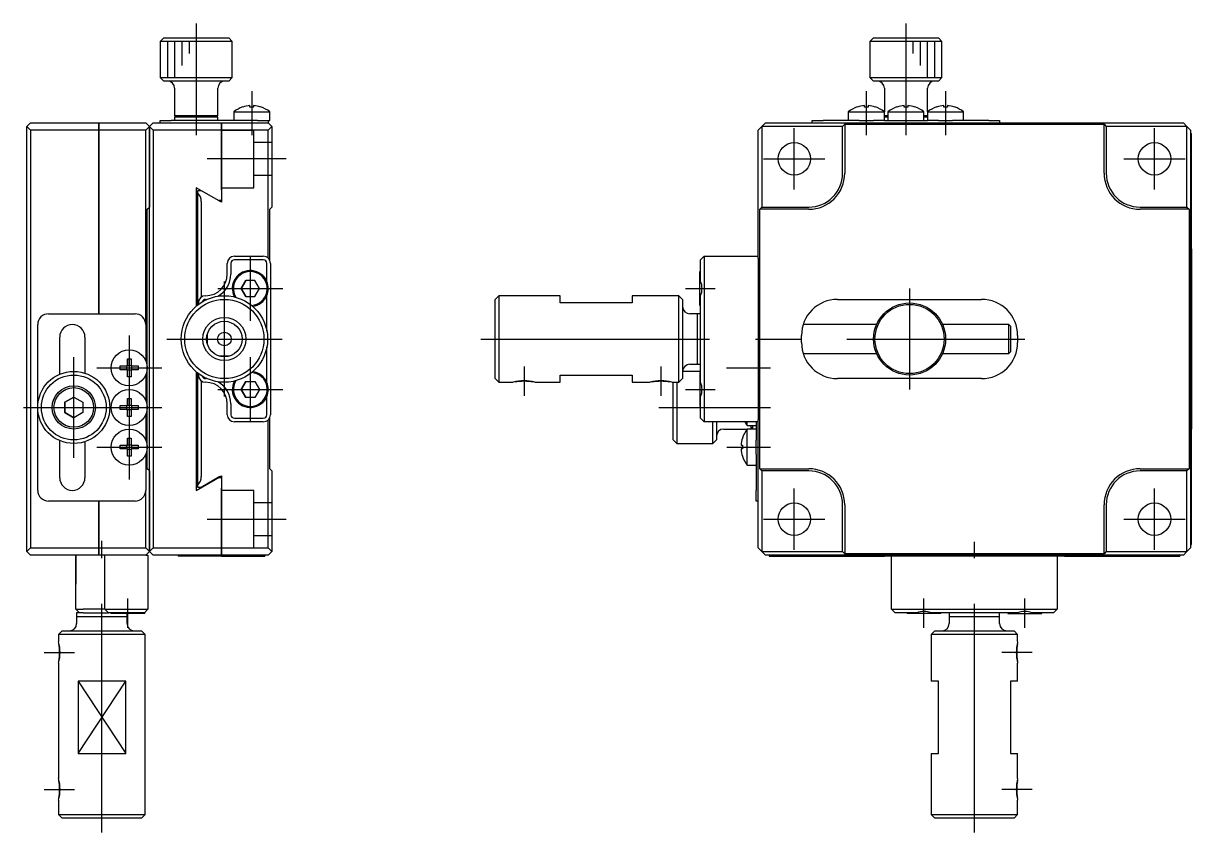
# Model space of a CAD drawing. Extents: x -91 to 262, y -132 to 117.
# Drawn here: x 100.3 to 262.4, y -68.5 to 43.8 of the extents above; entities that cross this region are included whole.
import ezdxf

# ---------------------------------------------------------------- set-up
doc = ezdxf.new("R2010")
doc.units = 0
doc.linetypes.add('CENTER', pattern=[50.8, 31.75, -6.35, 6.35, -6.35])
doc.linetypes.add('DASHED', pattern=[19.05, 12.7, -6.35])
doc.layers.get('0').update_dxf_attribs({"linetype": 'CONTINUOUS'})
doc.layers.add('CENTER', color=1, linetype='CENTER')

msp = doc.modelspace()

# ---------------------------------------------------------------- linework, layer by layer
at = {"color": 7, "linetype": 'CONTINUOUS'}
for p, q in [((119.8, 41.8), (119.3, 41.3)), ((119.3, 41.3), (119.3, 36.3)), ((129.3, 41.3), (119.3, 41.3)), ((119.8, 41.8), (128.8, 41.8)), ((120.3, 41.3), (120.3, 36.3)), ((121.3, 41.3), (121.3, 36.3)), ((122.3, 41.3), (122.3, 37.95)), ((123.3, 41.3), (123.3, 39.6)), ((129.3, 41.3), (128.8, 41.8)), ((129.3, 36.3), (129.3, 41.3)), ((218.3, 41.8), (217.8, 41.3)), ((217.8, 41.3), (217.8, 36.3)), ((222.8, 41.3), (217.8, 41.3)), ((218.3, 41.8), (222.8, 41.8)), ((222.8, 41.8), (227.3, 41.8)), ((227.8, 41.3), (222.8, 41.3)), ((223.8, 39.6), (223.8, 41.3)), ((224.8, 37.95), (224.8, 41.3)), ((225.8, 36.3), (225.8, 41.3)), ((226.8, 36.3), (226.8, 41.3)), ((227.8, 41.3), (227.3, 41.8)), ((227.8, 36.3), (227.8, 41.3)), ((119.3, 36.3), (129.3, 36.3)), ((119.3, 36.3), (119.8, 35.8)), ((128.8, 35.8), (119.8, 35.8)), ((128.8, 35.8), (129.3, 36.3)), ((217.8, 36.3), (227.8, 36.3)), ((217.8, 36.3), (218.3, 35.8)), ((227.3, 35.8), (218.3, 35.8)), ((227.3, 35.8), (227.8, 36.3)), ((121.3, 34.8), (121.3, 31)), ((127.3, 31), (127.3, 34.8)), ((219.8, 34.8), (219.8, 31.52)), ((225.8, 31.52), (225.8, 34.8)), ((121.3, 31), (127.3, 31)), ((121.3, 31), (121.5, 30.8)), ((127.1, 30.8), (127.3, 31)), ((129.5, 31.52), (134.5, 31.52)), ((129.5, 31.52), (129.5, 30.3)), ((130.76, 32.19), (130.75, 32.2)), ((131.74, 32.19), (131.74, 32.38)), ((132.26, 32.19), (131.74, 32.19)), ((132.26, 32.38), (132.26, 32.19)), ((133.26, 32.2), (133.25, 32.19)), ((134.5, 30.3), (134.5, 31.52)), ((214.8, 31.52), (217.3, 31.52)), ((214.8, 31.52), (214.8, 30.3)), ((216.05, 32.19), (216.05, 32.2)), ((217.04, 32.19), (217.04, 32.38)), ((217.56, 32.19), (217.04, 32.19)), ((217.3, 31.52), (219.8, 31.52)), ((217.56, 32.38), (217.56, 32.19)), ((218.55, 32.2), (218.55, 32.19)), ((219.8, 30.3), (219.8, 31.52)), ((219.8, 31), (220, 30.8)), ((219.8, 31), (220.3, 31)), ((220.3, 31.52), (222.8, 31.52)), ((220.3, 31.52), (220.3, 30.3)), ((221.55, 32.19), (221.55, 32.2)), ((222.54, 32.19), (222.54, 32.38)), ((223.06, 32.19), (222.54, 32.19)), ((222.8, 31.52), (225.3, 31.52)), ((223.06, 32.38), (223.06, 32.19)), ((224.05, 32.2), (224.05, 32.19)), ((225.3, 30.3), (225.3, 31.52)), ((225.3, 31), (225.8, 31)), ((225.6, 30.8), (225.8, 31)), ((225.8, 31.52), (228.3, 31.52)), ((225.8, 31.52), (225.8, 30.3)), ((227.05, 32.19), (227.05, 32.2)), ((228.04, 32.19), (228.04, 32.38)), ((228.56, 32.19), (228.04, 32.19)), ((228.3, 31.52), (230.8, 31.52)), ((228.56, 32.38), (228.56, 32.19)), ((229.55, 32.2), (229.55, 32.19)), ((230.8, 30.3), (230.8, 31.52)), ((100.8, 29.5), (101.3, 30)), ((100.8, -29.5), (100.8, 29.5)), ((101.3, 29), (100.8, 29.5)), ((101.3, 30), (110.8, 30)), ((110.8, 30), (117.3, 30)), ((110.8, 29), (110.8, 30)), ((110.8, 30), (110.8, 29)), ((117.3, 30), (117.8, 29.5)), ((117.8, 29.5), (117.3, 29)), ((117.8, 29.5), (118.3, 30)), ((117.8, 18.3), (117.8, 29.5)), ((117.8, 29.5), (117.8, 18.3)), ((118.3, 29), (117.8, 29.5)), ((118.3, 30), (127.8, 30)), ((119.3, 30.3), (120.8, 30.3)), ((119.3, 30), (119.3, 30.3)), ((132.8, 30.3), (120.8, 30.3)), ((127.3, 30.8), (121.3, 30.8)), ((121.3, 30.8), (121.3, 30.3)), ((127.1, 30.8), (121.5, 30.8)), ((127.3, 30.3), (127.3, 30.8)), ((127.8, 30), (134.3, 30)), ((127.8, 29), (127.8, 30)), ((127.8, 30), (127.8, 29)), ((132.8, 30.3), (134.3, 30.3)), ((134.3, 30.3), (134.5, 30.3)), ((134.3, 30.3), (134.3, 30)), ((134.3, 30), (134.8, 29.5)), ((134.8, 29.5), (134.3, 29)), ((134.8, 29.5), (134.8, 18.3)), ((202.8, 29.5), (202.3, 29)), ((203.3, 30), (202.8, 29.5)), ((202.8, 29.5), (202.8, 18.3)), ((214, 29.5), (202.8, 29.5)), ((203.3, 30), (211.3, 30)), ((209.8, 30.3), (211.3, 30.3)), ((209.8, 30), (209.8, 30.3)), ((216.32, 30.3), (211.3, 30.3)), ((211.3, 30), (234.3, 30)), ((211.3, 30), (234.3, 30)), ((214, 29.5), (214.3, 29.8)), ((214, 23), (214, 29.5)), ((214.3, 29.8), (250.3, 29.8)), ((214.3, 29.8), (214.3, 23)), ((216.32, 30.3), (217.3, 30.3)), ((217.3, 30.3), (218.28, 30.3)), ((219.8, 30.3), (218.28, 30.3)), ((220.3, 30.8), (219.8, 30.8)), ((219.8, 30.3), (225.8, 30.3)), ((222.8, 30.3), (223.78, 30.3)), ((225.8, 30.8), (225.3, 30.8)), ((227.32, 30.3), (225.8, 30.3)), ((227.32, 30.3), (228.3, 30.3)), ((228.3, 30.3), (229.28, 30.3)), ((234.3, 30.3), (229.28, 30.3)), ((234.3, 30.3), (235.8, 30.3)), ((234.3, 30), (261.3, 30)), ((235.8, 30.3), (235.8, 30)), ((250.3, 23), (250.3, 29.8)), ((250.3, 29.8), (250.6, 29.5)), ((261.8, 29.5), (250.6, 29.5)), ((250.6, 29.5), (250.6, 23)), ((261.8, 29.5), (261.3, 30)), ((261.8, 18.3), (261.8, 29.5)), ((262.3, 29), (261.8, 29.5)), ((101.3, 29), (101.3, -29)), ((110.8, 29), (101.3, 29)), ((110.8, 3.5), (110.8, 29)), ((110.8, 29), (110.8, 3.5)), ((117.3, 29), (110.8, 29)), ((117.3, 2), (117.3, 29)), ((118.3, 29), (118.3, -29)), ((127.8, 29), (118.3, 29)), ((127.8, 29), (127.8, 20.7)), ((127.8, 20.7), (127.8, 29)), ((134.3, 29), (127.8, 29)), ((134.3, 11.21), (134.3, 29)), ((202.3, 11.21), (202.3, 29)), ((262.3, 29), (262.3, -29)), ((262.3, 28.5), (262.45, 28.5)), ((262.45, 12.5), (262.45, 28.5)), ((124.3, 21), (124.3, 4.56)), ((127.8, 18.98), (124.3, 21)), ((124.5, 20.6), (125, 20.6)), ((124.5, 20.22), (124.5, 20.6)), ((124.5, 4.72), (124.5, 20.22)), ((127.8, 20.7), (127.8, 18.98)), ((117.5, 18), (117.8, 18.3)), ((117.5, -4), (117.5, 18)), ((117.8, -18.3), (117.8, 18.3)), ((125, 19.1), (125, 5.8)), ((127.8, 19.2), (127.42, 19.2)), ((127.8, 18.98), (127.59, 19.1)), ((134.5, 18), (134.8, 18.3)), ((134.5, 10.94), (134.5, 18)), ((202.5, 18), (202.8, 18.3)), ((202.5, -18), (202.5, 18)), ((209.3, 18), (202.5, 18)), ((202.8, 18.3), (209.3, 18.3)), ((255.3, 18.3), (261.8, 18.3)), ((262.1, 18), (255.3, 18)), ((261.8, 18.3), (262.1, 18)), ((262.1, 18), (262.1, -18)), ((129.6, 11.5), (133.6, 11.5)), ((194.3, 11), (194.8, 11.5)), ((194.8, 11.5), (202.3, 11.5)), ((194.8, 11.5), (194.8, 10.5)), ((262.3, 12.5), (262.45, 12.5)), ((262.45, 12.49), (262.45, 12)), ((262.45, 12), (262.45, 11)), ((128.6, 9), (128.6, 10.5)), ((129.1, 10.5), (129.1, 9)), ((133.6, 11), (129.6, 11)), ((134.1, 7.98), (134.1, 10.5)), ((134.6, 10.5), (134.6, -10.5)), ((194.3, 10.5), (194.3, 11)), ((194.3, 7.98), (194.3, 10.5)), ((194.8, 10.5), (194.8, -10.5)), ((202.3, 11.21), (202.3, 10.5)), ((202.3, 10.5), (202.3, -10.5)), ((262.45, 11), (262.45, 10)), ((262.45, 10), (262.45, 9)), ((194.2, 4.65), (194.2, 9.35)), ((194.3, 9.35), (194.2, 9.35)), ((262.45, 9), (262.45, 8)), ((130.53, 7), (131.17, 8.1)), ((131.17, 8.1), (130.53, 7)), ((131.17, 5.9), (130.53, 7)), ((130.53, 7), (131.17, 5.9)), ((132.44, 8.1), (131.17, 8.1)), ((133.07, 7), (132.44, 8.1)), ((132.44, 5.9), (133.07, 7)), ((262.45, 8), (262.45, 7)), ((262.45, 7), (262.45, 6)), ((124.5, 5), (124.3, 5)), ((124.6, 4.8), (124.6, 5)), ((131.17, 5.9), (132.44, 5.9)), ((134.1, 1.09), (134.1, 6.02)), ((166.3, 6), (165.8, 5.5)), ((165.8, -5.5), (165.8, 5.5)), ((174.8, 6), (166.3, 6)), ((166.3, 6), (166.3, -6)), ((174.8, 5), (174.8, 6)), ((184.8, 5), (174.8, 5)), ((191.3, 6), (184.8, 6)), ((184.8, 6), (184.8, 5)), ((191.3, -6), (191.3, 6)), ((191.8, 5.5), (191.3, 6)), ((191.8, 5.5), (191.8, -5.5)), ((194.3, -6.02), (194.3, 6.02)), ((213.3, 5.5), (233.3, 5.5)), ((262.45, 6), (262.45, 5)), ((262.45, 5), (262.45, 4)), ((103.8, 3.5), (115.8, 3.5)), ((193.8, 3.5), (192.8, 3.5)), ((193.8, 3.5), (193.8, 0)), ((193.8, 3.5), (193.8, 0)), ((194.3, 3.5), (193.8, 3.5)), ((194.2, 4.65), (194.3, 4.65)), ((262.45, 4), (262.45, 3)), ((102.3, -9.5), (102.3, 2)), ((117.3, 2), (117.3, -3.02)), ((218.72, 2), (208.53, 2)), ((237.1, 2), (227.88, 2)), ((227.88, 2), (227.88, 2)), ((227.88, 2), (227.88, 2)), ((237.1, -2), (237.1, 2)), ((237.3, 1.8), (237.1, 2)), ((237.3, 1.8), (237.3, -1.8)), ((262.45, 3), (262.45, 2)), ((262.45, 2), (262.45, 1)), ((105.35, -4.9), (105.35, 0.25)), ((108.85, 0.25), (108.85, -4.75)), ((125.8, 0.69), (125.8, -0.69)), ((193.8, 0), (193.8, -3.5)), ((193.8, 0), (193.8, -3.5)), ((208.3, -0.5), (208.3, 0.5)), ((238.3, 0.5), (238.3, -0.5)), ((262.45, 1), (262.45, 0)), ((262.45, 0), (262.45, -1)), ((122.39, -1.5), (122.39, -1.5)), ((134.1, -6.02), (134.1, -1.09)), ((262.45, -1), (262.45, -2)), ((114.74, -2.75), (114.74, -3.67)), ((114.74, -3.74), (114.74, -2.75)), ((114.74, -2.75), (115.26, -2.75)), ((115.26, -2.75), (115.26, -3.74)), ((127.5, -2.34), (128.9, -2.34)), ((208.53, -2), (218.72, -2)), ((218.72, -2), (218.72, -2)), ((218.72, -2), (218.72, -2)), ((227.88, -2), (237.1, -2)), ((227.88, -2), (227.88, -2)), ((227.88, -2), (227.88, -2)), ((237.1, -2), (237.3, -1.8)), ((262.45, -2), (262.45, -3)), ((262.45, -3), (262.45, -4)), ((113.76, -4.26), (113.76, -3.74)), ((113.76, -3.74), (114.74, -3.74)), ((114.74, -4.26), (113.76, -4.26)), ((114.68, -4.26), (114.68, -3.74)), ((114.74, -3.67), (115.26, -3.67)), ((114.74, -3.74), (114.74, -3.67)), ((114.74, -4.33), (114.74, -4.26)), ((114.74, -5.25), (114.74, -4.26)), ((115.26, -4.33), (114.74, -4.33)), ((114.74, -5.25), (114.74, -4.33)), ((115.26, -3.74), (116.25, -3.74)), ((116.25, -4.26), (115.26, -4.26)), ((115.26, -4.26), (115.26, -5.25)), ((115.33, -3.74), (115.33, -4.26)), ((116.25, -3.74), (116.25, -4.26)), ((117.5, -9.5), (117.5, -4)), ((124.3, -4.56), (124.3, -21)), ((124.5, -20.22), (124.5, -4.72)), ((124.6, -5), (124.6, -4.8)), ((194.3, -4.5), (191.8, -4.5)), ((192.8, -3.5), (193.8, -3.5)), ((193.8, -3.5), (194.3, -3.5)), ((194.2, -4.65), (194.2, -9.35)), ((194.3, -4.65), (194.2, -4.65)), ((262.45, -4), (262.45, -5)), ((115.26, -5.25), (114.74, -5.25)), ((117.3, -4.98), (117.3, -8.52)), ((124.3, -5), (124.5, -5)), ((125, -5.8), (125, -19.1)), ((131.17, -5.9), (130.53, -7)), ((130.53, -7), (131.17, -5.9)), ((131.17, -5.9), (132.44, -5.9)), ((132.44, -5.9), (133.07, -7)), ((165.8, -5.5), (166.3, -6)), ((166.3, -6), (168.3, -6)), ((171.3, -6), (174.8, -6)), ((174.8, -5), (184.8, -5)), ((174.8, -6), (174.8, -5)), ((184.8, -5), (184.8, -6)), ((184.8, -6), (187.3, -6)), ((190.3, -6), (191.3, -6)), ((190.5, -9.5), (190.5, -6)), ((191, -6), (191, -9.5)), ((191.3, -6), (191.8, -5.5)), ((233.3, -5.5), (213.3, -5.5)), ((262.45, -5), (262.45, -6)), ((262.45, -6), (262.45, -7)), ((107.3, -8.06), (106.05, -8.78)), ((106.05, -8.78), (107.3, -8.06)), ((107.3, -8.06), (108.55, -8.78)), ((130.53, -7), (131.17, -8.1)), ((131.17, -8.1), (130.53, -7)), ((132.44, -8.1), (131.17, -8.1)), ((133.07, -7), (132.44, -8.1)), ((134.1, -10.5), (134.1, -7.98)), ((194.3, -10.5), (194.3, -7.98)), ((262.45, -7), (262.45, -8)), ((262.45, -8), (262.45, -9)), ((102.3, -21), (102.3, -9.5)), ((106.05, -8.78), (106.05, -10.22)), ((106.05, -10.22), (106.05, -8.78)), ((108.55, -8.78), (108.55, -10.22)), ((113.76, -9.76), (113.76, -9.24)), ((113.76, -9.24), (114.74, -9.24)), ((114.68, -9.76), (114.68, -9.24)), ((114.74, -8.25), (114.74, -9.17)), ((114.74, -9.24), (114.74, -8.25)), ((114.74, -8.25), (115.26, -8.25)), ((114.74, -9.17), (115.26, -9.17)), ((114.74, -9.24), (114.74, -9.17)), ((115.26, -8.25), (115.26, -9.24)), ((115.26, -9.24), (116.25, -9.24)), ((115.33, -9.24), (115.33, -9.76)), ((116.25, -9.24), (116.25, -9.76)), ((117.5, -15), (117.5, -9.5)), ((128.6, -10.5), (128.6, -9)), ((129.1, -9), (129.1, -10.5)), ((190.5, -14), (190.5, -9.5)), ((191, -9.5), (191, -14.5)), ((194.2, -9.35), (194.3, -9.35)), ((262.45, -9), (262.45, -10)), ((106.05, -10.22), (107.3, -10.94)), ((107.3, -10.94), (106.05, -10.22)), ((108.55, -10.22), (107.3, -10.94)), ((114.74, -9.76), (113.76, -9.76)), ((114.74, -9.83), (114.74, -9.76)), ((114.74, -10.75), (114.74, -9.76)), ((115.26, -9.83), (114.74, -9.83)), ((114.74, -10.75), (114.74, -9.83)), ((115.26, -10.75), (114.74, -10.75)), ((116.25, -9.76), (115.26, -9.76)), ((115.26, -9.76), (115.26, -10.75)), ((117.3, -10.48), (117.3, -14.02)), ((129.6, -11), (133.6, -11)), ((134.3, -29), (134.3, -11.21)), ((134.5, -18), (134.5, -10.94)), ((194.3, -11), (194.3, -10.5)), ((194.8, -11.5), (194.3, -11)), ((194.8, -10.5), (194.8, -11.5)), ((202.3, -10.5), (202.3, -11.21)), ((202.3, -29), (202.3, -11.21)), ((262.45, -10), (262.45, -11)), ((262.45, -11), (262.45, -12)), ((133.6, -11.5), (129.6, -11.5)), ((202.3, -11.5), (194.8, -11.5)), ((196, -14.5), (196, -11.5)), ((196.5, -11.5), (196.5, -14)), ((197.5, -12.5), (200.78, -12.5)), ((200.78, -12), (200.78, -11.5)), ((200.78, -12), (202, -12)), ((202, -12.5), (200.78, -12.5)), ((200.78, -15), (200.78, -12.5)), ((201.3, -12.5), (201.3, -12)), ((201.3, -12.5), (201.5, -12.3)), ((201.5, -12), (201.5, -12.5)), ((202, -11.5), (202, -14.02)), ((262.3, -12.5), (262.45, -12.5)), ((262.45, -12), (262.45, -12.49)), ((262.45, -28.5), (262.45, -12.5)), ((105.35, -19.25), (105.35, -14.1)), ((108.85, -14.25), (108.85, -19.25)), ((114.74, -13.75), (114.74, -14.67)), ((114.74, -14.74), (114.74, -13.75)), ((114.74, -13.75), (115.26, -13.75)), ((115.26, -13.75), (115.26, -14.74)), ((190.5, -14), (191, -14.5)), ((191, -14.5), (196, -14.5)), ((196, -14.5), (196.5, -14)), ((200.1, -13.75), (200.11, -13.75)), ((202, -15), (202, -14.02)), ((113.76, -15.26), (113.76, -14.74)), ((113.76, -14.74), (114.74, -14.74)), ((114.74, -15.26), (113.76, -15.26)), ((114.68, -15.26), (114.68, -14.74)), ((114.74, -14.67), (115.26, -14.67)), ((114.74, -14.74), (114.74, -14.67)), ((114.74, -15.33), (114.74, -15.26)), ((114.74, -16.25), (114.74, -15.26)), ((115.26, -15.33), (114.74, -15.33)), ((114.74, -16.25), (114.74, -15.33)), ((115.26, -14.74), (116.25, -14.74)), ((116.25, -15.26), (115.26, -15.26)), ((115.26, -15.26), (115.26, -16.25)), ((115.33, -14.74), (115.33, -15.26)), ((116.25, -14.74), (116.25, -15.26)), ((117.3, -15.98), (117.3, -21)), ((117.5, -18), (117.5, -15)), ((199.92, -14.74), (200.11, -14.74)), ((200.11, -15.26), (199.92, -15.26)), ((200.11, -14.74), (200.11, -15.26)), ((200.78, -17.5), (200.78, -15)), ((202, -15.98), (202, -15)), ((202, -15.98), (202, -21)), ((115.26, -16.25), (114.74, -16.25)), ((200.11, -16.25), (200.1, -16.25)), ((200.78, -17.5), (202, -17.5)), ((117.8, -18.3), (117.5, -18)), ((117.8, -29.5), (117.8, -18.3)), ((117.8, -18.3), (117.8, -29.5)), ((124.3, -21), (127.8, -18.98)), ((127.59, -19.1), (125, -20.6)), ((127.42, -19.2), (127.8, -19.2)), ((127.59, -19.1), (127.8, -18.98)), ((127.8, -18.98), (127.8, -20.7)), ((134.8, -18.3), (134.5, -18)), ((134.8, -18.3), (134.8, -29.5)), ((202.5, -18), (209.3, -18)), ((202.8, -18.3), (202.5, -18)), ((202.8, -18.3), (202.8, -29.5)), ((209.3, -18.3), (202.8, -18.3)), ((255.3, -18), (262.1, -18)), ((261.8, -18.3), (255.3, -18.3)), ((262.1, -18), (261.8, -18.3)), ((261.8, -29.5), (261.8, -18.3)), ((117.3, -29), (117.3, -21)), ((124.5, -20.6), (124.5, -20.22)), ((125, -20.6), (124.5, -20.6)), ((127.8, -20.7), (127.8, -29)), ((127.8, -29), (127.8, -20.7)), ((202, -22.5), (202, -21)), ((115.8, -22.5), (103.8, -22.5)), ((110.8, -22.5), (110.8, -29)), ((110.8, -29), (110.8, -22.5)), ((202.3, -22.5), (202, -22.5)), ((214, -29.5), (214, -23)), ((214.3, -23), (214.3, -29.8)), ((250.3, -29.8), (250.3, -23)), ((250.6, -23), (250.6, -29.5)), ((100.8, -29.5), (101.3, -29)), ((101.3, -29), (110.8, -29)), ((110.8, -29), (117.3, -29)), ((110.8, -30), (110.8, -29)), ((110.8, -29), (110.8, -30)), ((117.3, -29), (117.8, -29.5)), ((117.8, -29.5), (118.3, -29)), ((118.3, -29), (127.8, -29)), ((127.8, -29), (134.3, -29)), ((127.8, -30), (127.8, -29)), ((127.8, -29), (127.8, -30)), ((134.3, -29), (134.8, -29.5)), ((202.3, -29), (202.8, -29.5)), ((261.8, -29.5), (262.3, -29)), ((262.3, -28.5), (262.45, -28.5)), ((101.3, -30), (100.8, -29.5)), ((110.8, -30), (101.3, -30)), ((107.6, -37.5), (107.6, -30)), ((107.6, -30), (107.6, -34)), ((117.3, -30), (110.8, -30)), ((111.6, -37.5), (111.6, -30)), ((117.8, -29.5), (117.3, -30)), ((117.3, -30), (117.6, -30)), ((117.6, -30), (117.6, -37.5)), ((118.3, -30), (117.8, -29.5)), ((127.8, -30), (118.3, -30)), ((121.8, -30), (121.8, -30.15)), ((127.8, -30.15), (121.8, -30.15)), ((134.3, -30), (127.8, -30)), ((127.8, -30.15), (127.8, -30)), ((127.8, -30), (127.8, -30.15)), ((127.8, -30.15), (133.8, -30.15)), ((133.8, -30), (133.8, -30.15)), ((134.8, -29.5), (134.3, -30)), ((202.8, -29.5), (214, -29.5)), ((202.8, -29.5), (203.3, -30)), ((261.3, -30), (203.3, -30)), ((203.8, -30), (203.8, -30.15)), ((203.8, -30.15), (219.8, -30.15)), ((214.3, -29.8), (214, -29.5)), ((250.3, -29.8), (214.3, -29.8)), ((219.8, -30), (219.8, -30.15)), ((220.3, -30.15), (219.81, -30.15)), ((221.3, -30.15), (220.3, -30.15)), ((220.8, -37.5), (220.8, -30.15)), ((222.3, -30.15), (221.3, -30.15)), ((223.3, -30.15), (222.3, -30.15)), ((224.3, -30.15), (223.3, -30.15)), ((225.3, -30.15), (224.3, -30.15)), ((226.3, -30.15), (225.3, -30.15)), ((227.3, -30.15), (226.3, -30.15)), ((228.3, -30.15), (227.3, -30.15)), ((229.3, -30.15), (228.3, -30.15)), ((230.3, -30.15), (229.3, -30.15)), ((231.3, -30.15), (230.3, -30.15)), ((232.3, -30.15), (231.3, -30.15)), ((233.3, -30.15), (232.3, -30.15)), ((234.3, -30.15), (233.3, -30.15)), ((235.3, -30.15), (234.3, -30.15)), ((236.3, -30.15), (235.3, -30.15)), ((237.3, -30.15), (236.3, -30.15)), ((238.3, -30.15), (237.3, -30.15)), ((239.3, -30.15), (238.3, -30.15)), ((240.3, -30.15), (239.3, -30.15)), ((241.3, -30.15), (240.3, -30.15)), ((242.3, -30.15), (241.3, -30.15)), ((243.3, -30.15), (242.3, -30.15)), ((244.3, -30.15), (243.3, -30.15)), ((243.8, -30.15), (243.8, -37.5)), ((244.79, -30.15), (244.3, -30.15)), ((244.8, -30), (244.8, -30.15)), ((244.8, -30.15), (260.8, -30.15)), ((250.6, -29.5), (250.3, -29.8)), ((250.6, -29.5), (261.8, -29.5)), ((260.8, -30), (260.8, -30.15)), ((261.3, -30), (261.8, -29.5)), ((107.6, -37.5), (108.1, -38)), ((107.6, -37.5), (108.6, -37.5)), ((108.1, -38), (107.7, -38)), ((107.7, -38), (107.7, -38.5)), ((107.7, -38.5), (114.7, -38.5)), ((107.7, -38.5), (111.2, -38.5)), ((107.7, -38.5), (107.7, -39.5)), ((108.6, -38), (108.1, -38)), ((111.6, -37.5), (108.6, -37.5)), ((108.6, -38), (112.1, -38)), ((111.2, -38.5), (114.7, -38.5)), ((112.1, -38), (111.6, -37.5)), ((111.6, -37.5), (112.6, -37.5)), ((112.6, -38), (112.1, -38)), ((112.45, -38), (112.45, -38.1)), ((117.15, -38.1), (112.45, -38.1)), ((112.6, -37.5), (116.6, -37.5)), ((116.6, -38), (112.6, -38)), ((114.7, -38.5), (114.7, -38.1)), ((114.7, -39.5), (114.7, -38.5)), ((116.6, -37.5), (117.6, -37.5)), ((117.1, -38), (116.6, -38)), ((117.1, -38), (117.6, -37.5)), ((117.3, -37.8), (117.15, -37.95)), ((117.15, -38.1), (117.15, -37.95)), ((220.8, -37.5), (221.8, -37.5)), ((221.3, -38), (220.8, -37.5)), ((221.8, -38), (221.3, -38)), ((221.8, -37.5), (242.8, -37.5)), ((224.32, -38), (221.8, -38)), ((222.95, -38), (222.95, -38.1)), ((227.65, -38.1), (222.95, -38.1)), ((238.32, -38), (226.28, -38)), ((227.65, -38.1), (227.65, -38)), ((228.8, -38), (228.8, -38.5)), ((228.8, -38.5), (232.3, -38.5)), ((228.8, -38.5), (232.3, -38.5)), ((228.8, -38.5), (228.8, -39.5)), ((232.3, -38.5), (235.8, -38.5)), ((232.3, -38.5), (235.8, -38.5)), ((235.8, -38.5), (235.8, -38)), ((235.8, -39.5), (235.8, -38.5)), ((236.95, -38), (236.95, -38.1)), ((236.95, -38.1), (241.65, -38.1)), ((242.8, -38), (240.28, -38)), ((241.65, -38.1), (241.65, -38)), ((242.8, -37.5), (243.8, -37.5)), ((243.3, -38), (242.8, -38)), ((243.8, -37.5), (243.3, -38)), ((105.7, -40.5), (105.2, -41)), ((105.7, -40.5), (116.7, -40.5)), ((117.2, -41), (116.7, -40.5)), ((226.8, -40.5), (226.3, -41)), ((226.8, -40.5), (237.8, -40.5)), ((238.3, -41), (237.8, -40.5)), ((117.2, -41), (105.2, -41)), ((105.2, -41), (105.2, -42)), ((117.2, -66), (117.2, -41)), ((226.3, -41), (226.3, -47.5)), ((238.3, -41), (226.3, -41)), ((238.3, -42), (238.3, -41)), ((105.2, -45), (105.2, -61)), ((238.3, -47.5), (238.3, -45)), ((107.89, -47.5), (107.89, -57.5)), ((114.52, -47.5), (107.89, -47.5)), ((114.52, -57.5), (114.52, -47.5)), ((227.3, -47.5), (226.3, -47.5)), ((227.3, -57.5), (227.3, -47.5)), ((237.3, -47.5), (237.3, -57.5)), ((238.3, -47.5), (237.3, -47.5)), ((107.89, -57.5), (114.52, -57.5)), ((226.3, -57.5), (226.3, -66)), ((226.3, -57.5), (227.3, -57.5)), ((237.3, -57.5), (238.3, -57.5)), ((238.3, -61), (238.3, -57.5)), ((105.2, -64), (105.2, -66)), ((238.3, -66), (238.3, -64)), ((105.2, -66), (105.7, -66.5)), ((105.2, -66), (117.2, -66)), ((116.7, -66.5), (117.2, -66)), ((226.3, -66), (226.8, -66.5)), ((226.3, -66), (238.3, -66)), ((237.8, -66.5), (238.3, -66)), ((116.7, -66.5), (105.7, -66.5)), ((237.8, -66.5), (226.8, -66.5))]:
    msp.add_line(p, q, dxfattribs=at)
at = {"color": 3, "linetype": 'DASHED'}
for p, q in [((127.8, 29), (132.3, 29)), ((132.3, 21), (132.3, 29)), ((134.8, 27.25), (132.3, 27.25)), ((132.3, 22.75), (134.8, 22.75)), ((127.8, 21), (132.3, 21)), ((132.3, -21), (127.8, -21)), ((132.3, -29), (132.3, -21)), ((134.8, -22.75), (132.3, -22.75)), ((132.3, -27.25), (134.8, -27.25)), ((127.8, -29), (132.3, -29))]:
    msp.add_line(p, q, dxfattribs=at)
at = {"color": 3, "linetype": 'CONTINUOUS'}
for p, q in [((107.89, -57.5), (114.52, -47.5)), ((107.89, -47.5), (114.52, -57.5))]:
    msp.add_line(p, q, dxfattribs=at)
at = {"color": 7, "linetype": 'CONTINUOUS'}
for centre, radius in [((207.3, 25), 2.25), ((257.3, 25), 2.25), ((128.2, 0), 6), ((128.2, 0), 5.5), ((223.3, 0), 5), ((223.3, 0), 4.8), ((128.2, 0), 2.46), ((128.2, 0), 0.951), ((115, -4), 2.5), ((107.3, -9.5), 5), ((107.3, -9.5), 4.5), ((107.3, -9.5), 3), ((107.3, -9.5), 2.75), ((115, -9.5), 2.5), ((115, -15), 2.5), ((207.3, -25), 2.25), ((257.3, -25), 2.25)]:
    msp.add_circle(centre, radius, dxfattribs=at)
at = {"color": 3, "linetype": 'CONTINUOUS'}
msp.add_circle((128.2, 0), 3, dxfattribs=at)
at = {"color": 7, "linetype": 'CONTINUOUS'}
for centre, radius, start, end in [((120.3, 34.8), 1, 0, 90), ((128.3, 34.8), 1, 90, 180), ((218.8, 34.8), 1, 0, 90), ((226.8, 34.8), 1, 90, 180), ((132, 28.4), 4, 108.2398, 128.6822), ((132, 28.4), 3.99, 93.7348, 108.2232), ((132, 28.4), 3.99, 71.7768, 86.2652), ((132, 28.4), 4, 51.3178, 71.7602), ((217.3, 28.4), 4, 108.2398, 128.6822), ((217.3, 28.4), 3.99, 93.7348, 108.2232), ((217.3, 28.4), 3.99, 71.7768, 86.2652), ((217.3, 28.4), 4, 51.3178, 71.7602), ((222.8, 28.4), 4, 108.2398, 128.6822), ((222.8, 28.4), 3.99, 93.7348, 108.2232), ((222.8, 28.4), 3.99, 71.7768, 86.2652), ((222.8, 28.4), 4, 51.3178, 71.7602), ((228.3, 28.4), 4, 108.2398, 128.6822), ((228.3, 28.4), 3.99, 93.7348, 108.2232), ((228.3, 28.4), 3.99, 71.7768, 86.2652), ((228.3, 28.4), 4, 51.3178, 71.7602), ((209.3, 23), 5, 270, 0), ((209.3, 23), 4.7, 270, 0), ((255.3, 23), 5, 180, 270), ((255.3, 23), 4.7, 180, 270), ((123.5, 19.1), 1.5, 0, 48.1897), ((129.6, 10.5), 1, 90, 180), ((133.6, 10.5), 1, 0, 90), ((129.6, 10.5), 0.5, 90, 180), ((133.6, 10.5), 0.5, 0, 90), ((125.6, 9), 3, 270, 0), ((125.6, 9), 3.5, 298.661, 0), ((131.8, 7), 2.5, 23.0739, 207.7087), ((131.8, 7), 2.35, 274.4663, 211.1015), ((131.8, 7), 2.5, 336.9261, 23.0739), ((192, 7), 2.5, 336.9261, 23.0739), ((125.6, 5), 1, 90, 180), ((125.6, 5), 0.5, 90, 162.4021), ((125.6, 9), 3.5, 270, 273.5659), ((131.8, 7), 2.5, 277.8591, 336.9261), ((213.3, 0.5), 5, 90, 180), ((233.3, 0.5), 5, 0, 90), ((103.8, 2), 1.5, 90, 180), ((115.8, 2), 1.5, 0, 90), ((192.8, 4.5), 1, 180, 270), ((107.1, 0.25), 1.75, 0, 180), ((213.3, -0.5), 5, 180, 270), ((233.3, -0.5), 5, 270, 0), ((131.8, -7), 2.35, 150.4672, 85.5337), ((131.8, -7), 2.5, 23.0739, 82.1409), ((192.8, -4.5), 1, 90, 180), ((125.6, -5), 1, 180, 270), ((125.6, -5), 0.5, 197.5979, 270), ((125.6, -9), 3.5, 86.4341, 90), ((125.6, -9), 3, 0, 90), ((125.6, -9), 3.5, 0, 61.339), ((131.8, -7), 2.5, 152.2913, 336.9261), ((131.8, -7), 2.35, 148.8985, 150.4672), ((131.8, -7), 2.5, 336.9261, 23.0739), ((169.8, -11.87), 6, 77.976, 102.024), ((188.8, -11.87), 6, 77.976, 102.024), ((192, -7), 2.5, 336.9261, 23.0739), ((129.6, -10.5), 1, 180, 270), ((129.6, -10.5), 0.5, 180, 270), ((133.6, -10.5), 1, 270, 0), ((133.6, -10.5), 0.5, 270, 0), ((197.5, -13.5), 1, 90, 180), ((203.9, -15), 4, 141.3178, 161.7602), ((203.9, -9.5), 4, 210, 218.6822), ((203.9, -15), 3.99, 161.7768, 176.2652), ((203.9, -15), 3.99, 183.7348, 198.2232), ((203.9, -15), 4, 198.2398, 218.6822), ((107.1, -19.25), 1.75, 180, 0), ((123.5, -19.1), 1.5, 311.8103, 0), ((209.3, -23), 5, 0, 90), ((209.3, -23), 4.7, 0, 90), ((255.3, -23), 5, 90, 180), ((255.3, -23), 4.7, 90, 180), ((103.8, -21), 1.5, 180, 270), ((115.8, -21), 1.5, 270, 0), ((225.3, -40.3), 2.5, 66.9261, 113.0739), ((239.3, -40.3), 2.5, 66.9261, 113.0739), ((106.7, -39.5), 1, 270, 0), ((115.7, -39.5), 1, 180, 270), ((227.8, -39.5), 1, 270, 0), ((236.8, -39.5), 1, 180, 270), ((99.53, -43.5), 5.81, 347.7758, 12.2242), ((243.98, -43.5), 5.81, 167.7758, 192.2242), ((99.53, -62.5), 5.81, 347.7758, 12.2242), ((243.98, -62.5), 5.81, 167.7758, 192.2242)]:
    msp.add_arc(centre, radius, start, end, dxfattribs=at)
at = {"color": 3, "linetype": 'CONTINUOUS'}
for centre, radius, start, end in [((169.8, -11.88), 6.07, 75.6813, 104.3187), ((188.8, -11.88), 6.07, 75.6813, 104.3187), ((99.39, -43.5), 6, 345.5273, 14.4727), ((244.11, -43.5), 6, 165.5273, 194.4727), ((99.39, -62.5), 6, 345.5273, 14.4727), ((244.11, -62.5), 6, 165.5273, 194.4727)]:
    msp.add_arc(centre, radius, start, end, dxfattribs=at)
at = {"layer": 'CENTER', "color": 1, "linetype": 'CENTER'}
for p, q in [((124.3, 43.8), (124.3, 28.3)), ((222.8, 43.8), (222.8, 28.3)), ((132, 34.38), (132, 28.3)), ((217.3, 34.38), (217.3, 28.3)), ((228.3, 34.38), (228.3, 28.3)), ((207.3, 20.75), (207.3, 29.25)), ((257.3, 20.75), (257.3, 29.25)), ((136.8, 25), (125.8, 25)), ((203.05, 25), (211.55, 25)), ((253.05, 25), (261.55, 25)), ((131.8, 11.5), (131.8, 2.5)), ((127.3, 7), (136.3, 7)), ((128.2, -8), (128.2, 8)), ((192.2, 7), (196.3, 7)), ((223.3, 7), (223.3, -7)), ((115, 0.5), (115, -19.5)), ((120.2, 0), (136.2, 0)), ((163.8, 0), (239.3, 0)), ((107.3, -16.5), (107.3, -2.5)), ((131.8, -2.5), (131.8, -11.5)), ((110.5, -4), (119.5, -4)), ((169.8, -3.81), (169.8, -7.87)), ((188.8, -3.81), (188.8, -7.87)), ((197.91, -4), (203.99, -4)), ((127.3, -7), (136.3, -7)), ((192.2, -7), (196.3, -7)), ((100.3, -9.5), (119.5, -9.5)), ((188.5, -9.5), (204, -9.5)), ((110.5, -15), (119.5, -15)), ((197.92, -15), (204, -15)), ((207.3, -29.25), (207.3, -20.75)), ((257.3, -29.25), (257.3, -20.75)), ((125.8, -25), (136.8, -25)), ((203.05, -25), (211.55, -25)), ((253.05, -25), (261.55, -25)), ((111.2, -68.5), (111.2, -28)), ((232.3, -68.5), (232.3, -28.15)), ((114.8, -40.1), (114.8, -36)), ((225.3, -40.1), (225.3, -36)), ((239.3, -40.1), (239.3, -36)), ((103.2, -43.5), (107.39, -43.5)), ((240.3, -43.5), (236.11, -43.5)), ((103.2, -62.5), (107.39, -62.5)), ((240.3, -62.5), (236.11, -62.5))]:
    msp.add_line(p, q, dxfattribs=at)

doc.saveas('drawing.dxf')
